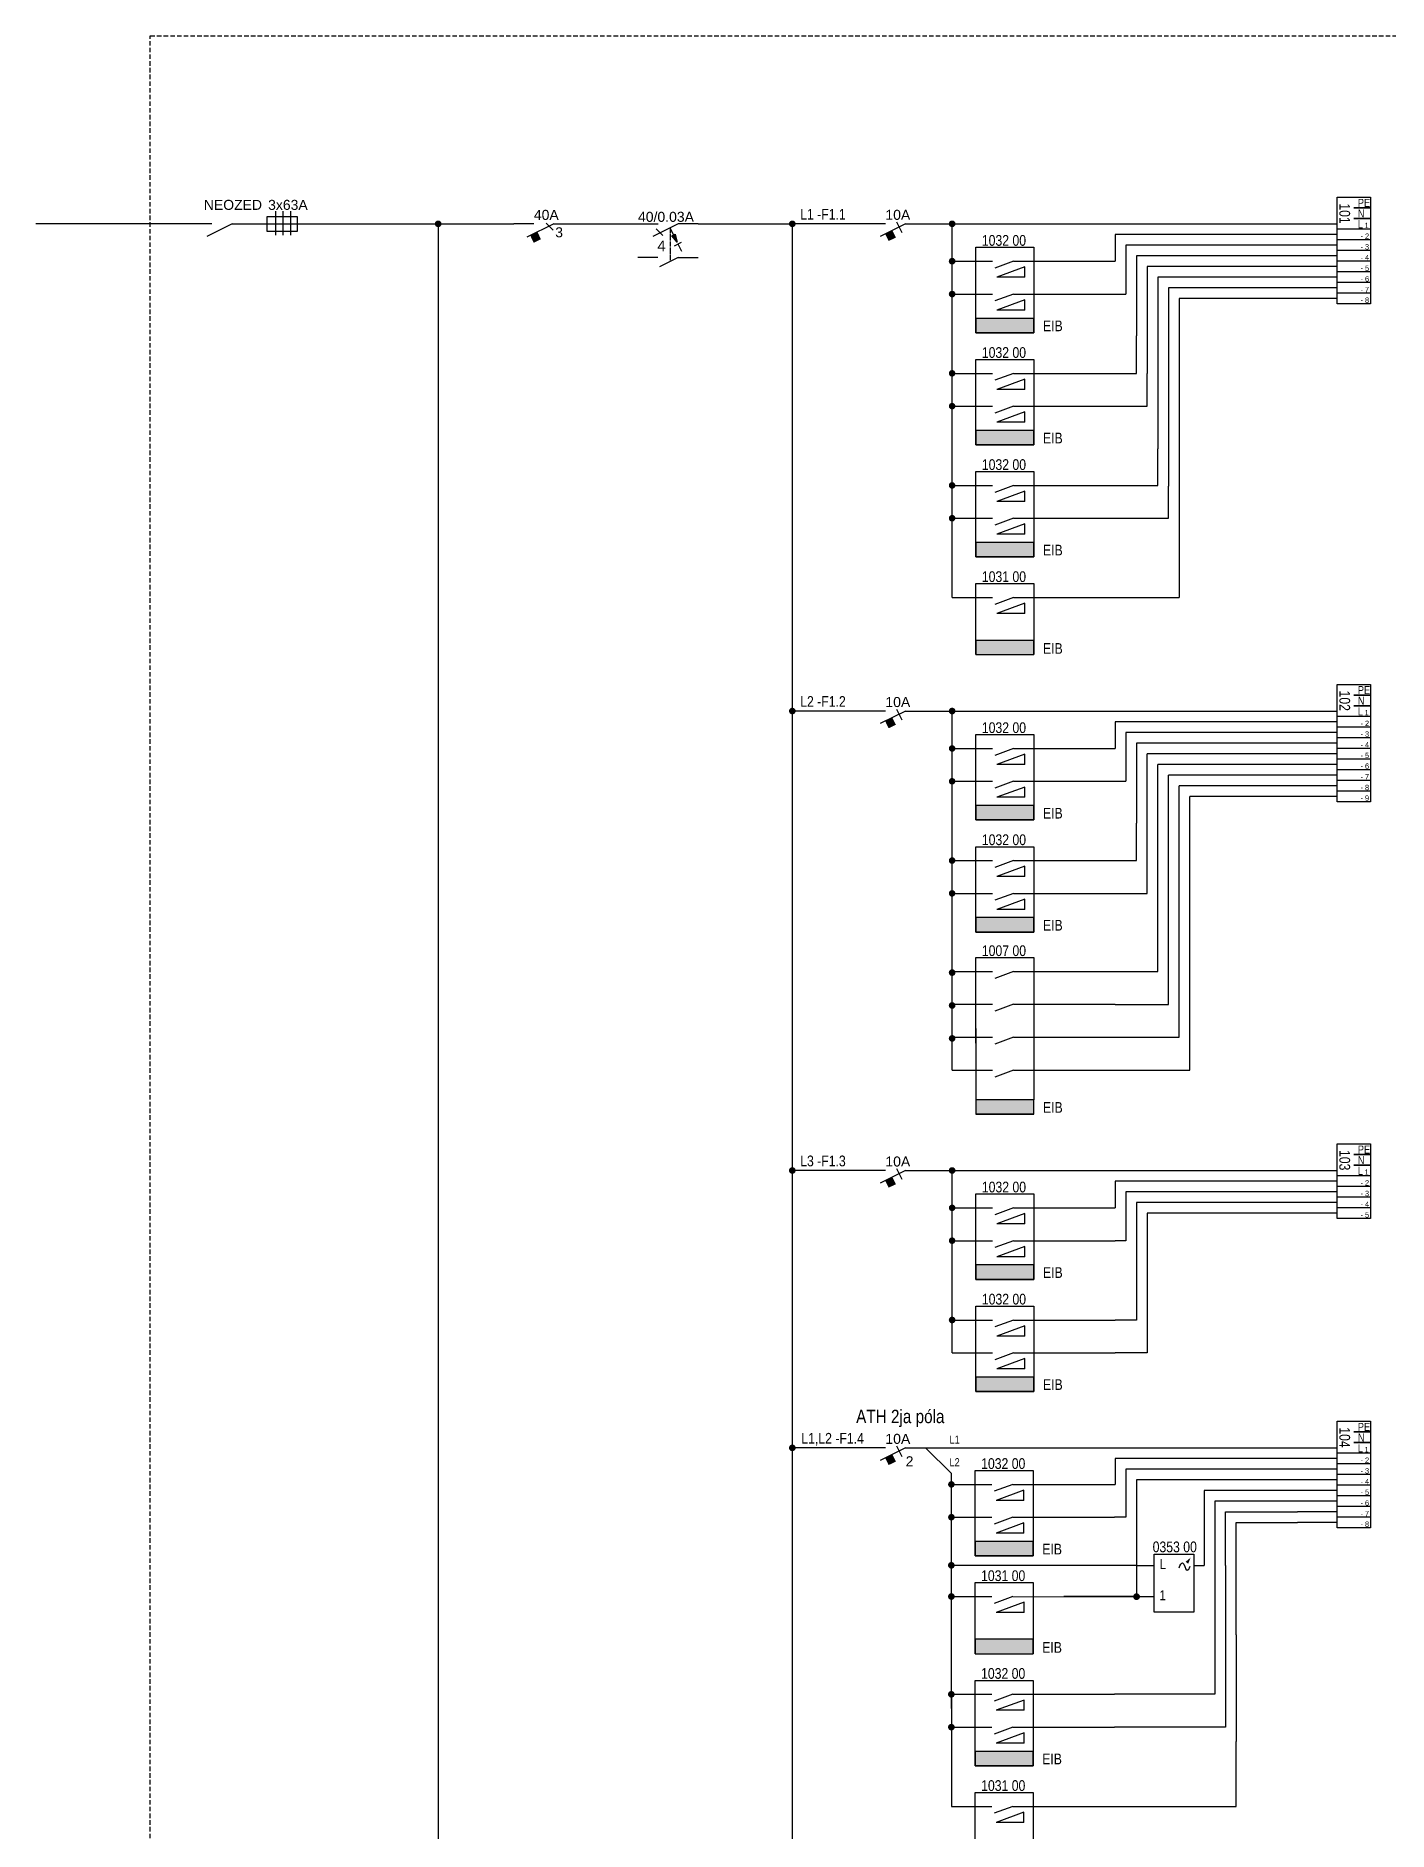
# Model space of a CAD drawing. Header units: millimetres. Extents: x 122681 to 489967, y 7796 to 82317.
# Drawn here: x 238698 to 240616, y 56043 to 58590 of the extents above; entities that cross this region are included whole.
import ezdxf
from ezdxf.enums import TextEntityAlignment as Align

# ---------------------------------------------------------------- set-up
doc = ezdxf.new("R2010")
doc.units = ezdxf.units.MM
doc.linetypes.add('HIDDEN', pattern=[9.525, 6.35, -3.175])
doc.layers.add('R-KLEMMur', color=7, linetype='Continuous')
doc.layers.add('R-LAGS-TEXTI', color=1, linetype='Continuous')
doc.styles.add('Greinamerkingar', font='ARIALN.TTF')
doc.styles.get("Standard").update_dxf_attribs({"font": 'arial.ttf'})
doc.styles.add('texti fyrir einlínumyndir', font='ARIALN.TTF', dxfattribs={"height": 100})

# ---------------------------------------------------------------- blocks, each defined once
blk = doc.blocks.new('LEKAST')
for p, q in [((-450, 0), (-300, 0)), ((-150, 0), (-338, -94)), ((0, 0), (-150, 0)), ((-211, -30), (-157, -138)), ((-197, -91), (-171, -77)), ((-157, -138), (-197, -91)), ((-171, -77), (-157, -138))]:
    blk.add_line(p, q)
at = {"color": 1}
blk.add_line((-315, -38), (-265, -88), dxfattribs=at)
at = {"color": 2}
for p, q in [((-177, -164), (-124, -137)), ((-151, -151), (-124, -205))]:
    blk.add_line(p, q, dxfattribs=at)
blk.add_solid([(-157, -138), (-197, -91), (-171, -77)])
blk.add_attdef('MUNUR', (-450, 15), '', height=75, dxfattribs=at)
at = {"color": 1}
blk.add_attdef('NR', (-305, -205), '', height=79.9, dxfattribs=at)
blk = doc.blocks.new('Snerta')
for p, q in [((150, -253), (0, -253)), ((301, -253), (162, -322)), ((300, -253), (450, -253))]:
    blk.add_line(p, q)
at = {"layer": 'R-KLEMMur', "linetype": 'HIDDEN'}
blk.add_line((242, -29), (242, -282), dxfattribs=at)
blk = doc.blocks.new('2 x dimmer')
at = {"layer": 'R-KLEMMur'}
blk.add_hatch(color=256, dxfattribs=at).paths.add_polyline_path([(177, -536), (613, -536), (613, -428), (177, -428)])
for p, q in [((0, 0), (304, 0)), ((0, -246), (304, -246))]:
    blk.add_line(p, q)
for p, q in [((0, -840), (0, 0)), ((177, 104), (613, 104)), ((177, -536), (177, 104)), ((461, 0), (321, -52)), ((461, 0), (1223, 0)), ((613, 104), (613, -536)), ((544, -43), (336, -120)), ((544, -120), (336, -120)), ((544, -120), (544, -43)), ((461, -246), (321, -298)), ((461, -246), (1223, -246)), ((544, -289), (336, -366)), ((544, -366), (336, -366)), ((544, -366), (544, -289)), ((613, -536), (177, -536))]:
    blk.add_line(p, q, dxfattribs=at)
at = {"layer": 'R-KLEMMur', "const_width": 25}
for points in [[(-12, 0, 1), (12, 0, 1)], [(-12, -246, 1), (12, -246, 1)]]:
    blk.add_lwpolyline(points, format="xyb", close=True, dxfattribs=at)
at = {"layer": 'R-KLEMMur'}
blk.add_lwpolyline([(177, -536), (613, -536), (613, -428), (177, -428)], close=True, dxfattribs=at)
at = {"layer": 'R-KLEMMur', "color": 1, "style": 'Greinamerkingar'}
for s, p in [('1032 00', (223, 116)), ('EIB', (681, -525))]:
    blk.add_text(s, height=80, dxfattribs=at).set_placement(p)
blk = doc.blocks.new('214A')
for p, q in [((150, 0), (0, 0)), ((300, 0), (450, 0)), ((301, 0), (111, -94))]:
    blk.add_line(p, q)
at = {"color": 2}
blk.add_line((233, 15), (274, -65), dxfattribs=at)
blk.add_solid([(148, -75), (174, -129), (202, -49), (229, -103)])
for tag, p in [('AMPER', (150, 30)), ('1', (302, -138))]:
    blk.add_attdef(tag, p, '', height=75, dxfattribs=at)
blk = doc.blocks.new('1 x dimmer')
at = {"layer": 'R-KLEMMur'}
blk.add_hatch(color=256, dxfattribs=at).paths.add_polyline_path([(177, -428), (613, -428), (613, -321), (177, -321)])
blk.add_line((0, 0), (304, 0))
for p, q in [((177, -428), (177, 104)), ((177, 104), (613, 104)), ((461, 0), (321, -52)), ((461, 0), (1703, 0)), ((613, 104), (613, -428)), ((544, -43), (336, -120)), ((544, -120), (336, -120)), ((544, -120), (544, -43))]:
    blk.add_line(p, q, dxfattribs=at)
blk.add_lwpolyline([(177, -428), (613, -428), (613, -321), (177, -321)], close=True, dxfattribs=at)
at = {"layer": 'R-KLEMMur', "color": 1, "style": 'Greinamerkingar'}
for s, p in [('1031 00', (223, 116)), ('EIB', (681, -422))]:
    blk.add_text(s, height=80, dxfattribs=at).set_placement(p)
blk = doc.blocks.new('4 x acto 16A')
at = {"layer": 'R-KLEMMur'}
blk.add_hatch(color=256, dxfattribs=at).paths.add_polyline_path([(177, -1069), (613, -1069), (613, -961), (177, -961)])
for p, q in [((0, 0), (304, 0)), ((0, -246), (304, -246)), ((0, -493), (304, -493)), ((0, -739), (304, -739))]:
    blk.add_line(p, q)
for p, q in [((177, -536), (177, 104)), ((177, 104), (613, 104)), ((461, 0), (321, -52)), ((461, 0), (1223, 0)), ((613, 104), (613, -961)), ((461, -246), (321, -298)), ((461, -246), (1223, -246)), ((177, -428), (177, -961)), ((461, -493), (321, -544)), ((461, -493), (1223, -493)), ((461, -739), (321, -791)), ((461, -739), (1223, -739)), ((613, -1069), (177, -1069))]:
    blk.add_line(p, q, dxfattribs=at)
blk.add_lwpolyline([(177, -1069), (613, -1069), (613, -961), (177, -961)], close=True, dxfattribs=at)
at = {"layer": 'R-KLEMMur', "color": 1, "style": 'Greinamerkingar'}
for s, p in [('1007 00', (223, 116)), ('EIB', (681, -1059))]:
    blk.add_text(s, height=80, dxfattribs=at).set_placement(p)

msp = doc.modelspace()

# ---------------------------------------------------------------- hatches: boundary and pattern name
at = {"layer": 'R-KLEMMur'}
for points in [[(240031.1, 58168.9), (240113.6, 58168.9), (240113.6, 58189.3), (240031.1, 58189.3)], [(240031.1, 57712.2), (240113.6, 57712.2), (240113.6, 57732.5), (240031.1, 57732.5)], [(240031.1, 56666.9), (240113.6, 56666.9), (240113.6, 56687.2), (240031.1, 56687.2)], [(240030, 56294.9), (240112.5, 56294.9), (240112.5, 56315.3), (240030, 56315.3)], [(240030, 56135.9), (240112.5, 56135.9), (240112.5, 56156.2), (240030, 56156.2)]]:
    msp.add_hatch(color=256, dxfattribs=at).paths.add_polyline_path(points)

# ---------------------------------------------------------------- linework, layer by layer
for p, q in [((238919.2, 58323.4), (238697.8, 58323.4)), ((238947.6, 58323.4), (238919.2, 58323.4)), ((238976.2, 58323.4), (238940.3, 58305.6)), ((238976.1, 58323.4), (239004.5, 58323.4)), ((239004.5, 58323.4), (239089.6, 58323.4)), ((239025.8, 58334), (239068.3, 58334)), ((239025.8, 58312.7), (239025.8, 58334)), ((239068.3, 58334), (239068.3, 58312.7)), ((239328.5, 58323.4), (239366.3, 58323.4)), ((239404.2, 58323.4), (239375.8, 58323.4)), ((239432.7, 58323.4), (239394.2, 58304.4)), ((239432.6, 58323.4), (239461, 58323.4)), ((239874.5, 58323.4), (239770.8, 58323.4)), ((239959.7, 58323.4), (239997.5, 58323.4)), ((239997.5, 58323.4), (240543.8, 58323.4)), ((239068.3, 58312.7), (239025.8, 58312.7)), ((239997.5, 58270.4), (240055, 58270.4)), ((239997.5, 58223.7), (240055, 58223.7)), ((239997.5, 57793.3), (240055, 57793.3)), ((239874.5, 57632.2), (239770.8, 57632.2)), ((239959.7, 57632.2), (239997.5, 57632.2)), ((239997.5, 57632.2), (240543.8, 57632.2)), ((239874.5, 56980.4), (239770.8, 56980.4)), ((239959.7, 56980.4), (239997.5, 56980.4)), ((239997.5, 56980.4), (240543.8, 56980.4)), ((239997.5, 56768.3), (240055, 56768.3)), ((239997.5, 56721.7), (240055, 56721.7)), ((239874.5, 56586.9), (239770.8, 56586.9)), ((239931.3, 56586.9), (239959.7, 56586.9)), ((239959.7, 56586.9), (239997.5, 56586.9)), ((239997.5, 56586.9), (240543.8, 56586.9)), ((239996.5, 56376), (240054, 56376)), ((239996.5, 56237.3), (240054, 56237.3)), ((239996.5, 56190.7), (240054, 56190.7))]:
    msp.add_line(p, q)
at = {"color": 2}
for p, q in [((239048.1, 58341.3), (239048.1, 58307.3)), ((239421.6, 58324.2), (239431.7, 58314.3))]:
    msp.add_line(p, q, dxfattribs=at)
at = {"color": 7, "linetype": 'Continuous', "lineweight": 25}
for q in [(239188.4, 58323.4), (239266.1, 58323.4)]:
    msp.add_line((239188.4, 58323.4), q, dxfattribs=at)
at = {"color": 0, "linetype": 'Continuous'}
for points in [[(240567.5, 58330.9), (240591.1, 58330.9), (240591.1, 58315.8), (240543.8, 58315.8), (240543.8, 58361.2)], [(240543.8, 58361.2), (240591.1, 58361.2), (240591.1, 58346.1), (240567.5, 58346.1)], [(240567.5, 58346.1), (240591.1, 58346.1), (240591.1, 58330.9), (240567.5, 58330.9)], [(240567.5, 57639.7), (240591.1, 57639.7), (240591.1, 57624.6), (240543.8, 57624.6), (240543.8, 57670)], [(240543.8, 57670), (240591.1, 57670), (240591.1, 57654.9), (240567.5, 57654.9)], [(240567.5, 57654.9), (240591.1, 57654.9), (240591.1, 57639.7), (240567.5, 57639.7)], [(240543.8, 57018.2), (240591.1, 57018.2), (240591.1, 57003.1), (240567.5, 57003.1)], [(240567.5, 56987.9), (240591.1, 56987.9), (240591.1, 56972.8), (240543.8, 56972.8), (240543.8, 57018.2)], [(240567.5, 57003.1), (240591.1, 57003.1), (240591.1, 56987.9), (240567.5, 56987.9)], [(240567.5, 56594.4), (240591.1, 56594.4), (240591.1, 56579.3), (240543.8, 56579.3), (240543.8, 56624.7)], [(240543.8, 56624.7), (240591.1, 56624.7), (240591.1, 56609.6), (240567.5, 56609.6)], [(240567.5, 56609.6), (240591.1, 56609.6), (240591.1, 56594.4), (240567.5, 56594.4)]]:
    msp.add_lwpolyline(points, dxfattribs=at)
for points in [[(240591.1, 58315.8), (240591.1, 58300.7), (240543.8, 58300.7), (240543.8, 58315.8)], [(240591.1, 58300.7), (240591.1, 58285.5), (240543.8, 58285.5), (240543.8, 58300.7)], [(240591.1, 58285.5), (240591.1, 58270.4), (240543.8, 58270.4), (240543.8, 58285.5)], [(240591.1, 58270.4), (240591.1, 58255.2), (240543.8, 58255.2), (240543.8, 58270.4)], [(240591.1, 58255.2), (240591.1, 58240.1), (240543.8, 58240.1), (240543.8, 58255.2)], [(240591.1, 58240.1), (240591.1, 58225), (240543.8, 58225), (240543.8, 58240.1)], [(240591.1, 58225), (240591.1, 58209.8), (240543.8, 58209.8), (240543.8, 58225)], [(240591.1, 57624.6), (240591.1, 57609.4), (240543.8, 57609.4), (240543.8, 57624.6)], [(240591.1, 57609.4), (240591.1, 57594.3), (240543.8, 57594.3), (240543.8, 57609.4)], [(240591.1, 57594.3), (240591.1, 57579.2), (240543.8, 57579.2), (240543.8, 57594.3)], [(240591.1, 57579.2), (240591.1, 57564), (240543.8, 57564), (240543.8, 57579.2)], [(240591.1, 57564), (240591.1, 57548.9), (240543.8, 57548.9), (240543.8, 57564)], [(240591.1, 57548.9), (240591.1, 57533.7), (240543.8, 57533.7), (240543.8, 57548.9)], [(240591.1, 57533.7), (240591.1, 57518.6), (240543.8, 57518.6), (240543.8, 57533.7)], [(240591.1, 57518.6), (240591.1, 57503.5), (240543.8, 57503.5), (240543.8, 57518.6)], [(240591.1, 56972.8), (240591.1, 56957.7), (240543.8, 56957.7), (240543.8, 56972.8)], [(240591.1, 56957.7), (240591.1, 56942.5), (240543.8, 56942.5), (240543.8, 56957.7)], [(240591.1, 56942.5), (240591.1, 56927.4), (240543.8, 56927.4), (240543.8, 56942.5)], [(240591.1, 56927.4), (240591.1, 56912.2), (240543.8, 56912.2), (240543.8, 56927.4)], [(240591.1, 56579.3), (240591.1, 56564.2), (240543.8, 56564.2), (240543.8, 56579.3)], [(240591.1, 56564.2), (240591.1, 56549), (240543.8, 56549), (240543.8, 56564.2)], [(240591.1, 56549), (240591.1, 56533.9), (240543.8, 56533.9), (240543.8, 56549)], [(240591.1, 56533.9), (240591.1, 56518.7), (240543.8, 56518.7), (240543.8, 56533.9)], [(240591.1, 56518.7), (240591.1, 56503.6), (240543.8, 56503.6), (240543.8, 56518.7)], [(240591.1, 56503.6), (240591.1, 56488.5), (240543.8, 56488.5), (240543.8, 56503.6)], [(240591.1, 56488.5), (240591.1, 56473.3), (240543.8, 56473.3), (240543.8, 56488.5)]]:
    msp.add_lwpolyline(points)
msp.add_solid([(239399, 58306.8), (239404, 58296.6), (239409.3, 58311.8), (239414.3, 58301.6)])
at = {"layer": 'R-KLEMMur', "color": 2}
for p, q in [((239037.5, 58341.3), (239037.5, 58307.3)), ((239058.8, 58341.3), (239058.8, 58307.3))]:
    msp.add_line(p, q, dxfattribs=at)
at = {"layer": 'R-KLEMMur'}
for p, q in [((239089.6, 58323.4), (239188.4, 58323.4)), ((239218.7, 58323.4), (239375.8, 58323.4)), ((239268.5, 58323.4), (239268.5, 54791.5)), ((239433.1, 58323.4), (239551.9, 58323.4)), ((239637.1, 58323.4), (239727.5, 58323.4)), ((239727.5, 58323.4), (239773.2, 58323.4)), ((239770.8, 58323.4), (239770.8, 57632.2)), ((239997.5, 58270.4), (239997.5, 58323.4)), ((239404.2, 58309.3), (239409.3, 58311.8)), ((240543.8, 58308.2), (240228.9, 58308.2)), ((240228.9, 58308.2), (240228.9, 58270.4)), ((239997.5, 58111.3), (239997.5, 58270.4)), ((240031.1, 58290.1), (240113.6, 58290.1)), ((240031.1, 58168.9), (240031.1, 58290.1)), ((240084.8, 58270.4), (240058.3, 58260.6)), ((240084.8, 58270.4), (240228.9, 58270.4)), ((240113.6, 58290.1), (240113.6, 58168.9)), ((240543.8, 58293.1), (240244.1, 58293.1)), ((240244.1, 58293.1), (240244.1, 58223.7)), ((240543.8, 58277.9), (240259.2, 58277.9)), ((240259.2, 58277.9), (240259.2, 58164.3)), ((240100.5, 58262.2), (240061, 58247.6)), ((240100.5, 58247.6), (240061, 58247.6)), ((240100.5, 58247.6), (240100.5, 58262.2)), ((240543.8, 58262.8), (240274.4, 58262.8)), ((240274.4, 58262.8), (240274.4, 58111.3)), ((240543.8, 58247.7), (240289.5, 58247.7)), ((240289.5, 58247.7), (240289.5, 58004.3)), ((240084.8, 58223.7), (240058.3, 58214)), ((240084.8, 58223.7), (240244.1, 58223.7)), ((240543.8, 58232.5), (240304.6, 58232.5)), ((240304.6, 58232.5), (240304.6, 57951.3)), ((240100.5, 58215.6), (240061, 58201)), ((240100.5, 58201), (240061, 58201)), ((240100.5, 58201), (240100.5, 58215.6)), ((240319.8, 58217.4), (240319.8, 57793.3)), ((240543.8, 58217.4), (240319.8, 58217.4)), ((240113.6, 58168.9), (240031.1, 58168.9)), ((240259.2, 58111.3), (240259.2, 58164.3)), ((240228.9, 58111.3), (240259.2, 58111.3)), ((240274.4, 58064.7), (240274.4, 58111.3)), ((240228.9, 58064.7), (240274.4, 58064.7)), ((240289.5, 57952.3), (240289.5, 58004.3)), ((240228.9, 57952.3), (240289.5, 57952.3)), ((240304.6, 57905.7), (240304.6, 57951.3)), ((240228.9, 57905.7), (240304.6, 57905.7)), ((240031.1, 57813), (240113.6, 57813)), ((240031.1, 57712.2), (240031.1, 57813)), ((240113.6, 57813), (240113.6, 57712.2)), ((240084.8, 57793.3), (240058.3, 57783.5)), ((240084.8, 57793.3), (240319.8, 57793.3)), ((240100.5, 57785.1), (240061, 57770.6)), ((240100.5, 57770.6), (240061, 57770.6)), ((240100.5, 57770.6), (240100.5, 57785.1)), ((239770.8, 57632.2), (239770.8, 56980.4)), ((239997.5, 57579.1), (239997.5, 57632.2)), ((240543.8, 57617), (240228.9, 57617)), ((240228.9, 57617), (240228.9, 57579.1)), ((240244.1, 57601.9), (240244.1, 57532.5)), ((240543.8, 57601.9), (240244.1, 57601.9)), ((240259.2, 57586.7), (240259.2, 57473.1)), ((240543.8, 57586.7), (240259.2, 57586.7)), ((240543.8, 57571.6), (240274.4, 57571.6)), ((240274.4, 57373.5), (240274.4, 57571.6)), ((240228.9, 57532.5), (240244.1, 57532.5)), ((240543.8, 57556.5), (240289.5, 57556.5)), ((240289.5, 57262.7), (240289.5, 57556.5)), ((240543.8, 57541.3), (240304.6, 57541.3)), ((240304.6, 57216), (240304.6, 57541.3)), ((240319.8, 57169.4), (240319.8, 57526.2)), ((240543.8, 57526.2), (240319.8, 57526.2)), ((240334.9, 57122.8), (240334.9, 57511)), ((240543.8, 57511), (240334.9, 57511)), ((240259.2, 57420.1), (240259.2, 57473.1)), ((240228.9, 57420.1), (240259.2, 57420.1)), ((240228.9, 57373.5), (240274.4, 57373.5)), ((239997.5, 57122.8), (239997.5, 57261.1)), ((240228.9, 57262.7), (240289.5, 57262.7)), ((240228.9, 57216), (240304.6, 57216)), ((240228.9, 57169.4), (240319.8, 57169.4)), ((240228.9, 57122.8), (240334.9, 57122.8)), ((239770.8, 56980.4), (239770.8, 56586.9)), ((239997.5, 56927.4), (239997.5, 56980.4)), ((240543.8, 56965.2), (240228.9, 56965.2)), ((240228.9, 56965.2), (240228.9, 56927.4)), ((240543.8, 56950.1), (240244.1, 56950.1)), ((240244.1, 56950.1), (240244.1, 56880.7)), ((240543.8, 56934.9), (240259.2, 56934.9)), ((240259.2, 56934.9), (240259.2, 56768.3)), ((240543.8, 56919.8), (240274.4, 56919.8)), ((240274.4, 56919.8), (240274.4, 56721.7)), ((240244.1, 56880.7), (240228.9, 56880.7)), ((239997.5, 56721.7), (239997.5, 56768.3)), ((240031.1, 56788.1), (240113.6, 56788.1)), ((240031.1, 56666.9), (240031.1, 56788.1)), ((240084.8, 56768.3), (240058.3, 56758.5)), ((240084.8, 56768.3), (240228.9, 56768.3)), ((240113.6, 56788.1), (240113.6, 56666.9)), ((240259.2, 56768.3), (240228.9, 56768.3)), ((240100.5, 56760.2), (240061, 56745.6)), ((240100.5, 56745.6), (240061, 56745.6)), ((240100.5, 56745.6), (240100.5, 56760.2)), ((240084.8, 56721.7), (240058.3, 56711.9)), ((240084.8, 56721.7), (240228.9, 56721.7)), ((240274.4, 56721.7), (240228.9, 56721.7)), ((240100.5, 56713.6), (240061, 56699)), ((240100.5, 56699), (240061, 56699)), ((240100.5, 56699), (240100.5, 56713.6)), ((240113.6, 56666.9), (240031.1, 56666.9)), ((239770.8, 56586.9), (239770.8, 54955.6)), ((239959.7, 56586.9), (239996.5, 56550.6)), ((240543.8, 56571.7), (240228.9, 56571.7)), ((240228.9, 56571.7), (240228.9, 56535.1)), ((239996.5, 56535.1), (239996.5, 56550.6)), ((240543.8, 56556.6), (240244.1, 56556.6)), ((240244.1, 56556.6), (240244.1, 56488.4)), ((240543.8, 56541.5), (240259.2, 56541.5)), ((240259.2, 56541.5), (240259.2, 56488.4)), ((240227.9, 56535.1), (240228.9, 56535.1)), ((240457.3, 56526.3), (240355.1, 56526.3)), ((240355.1, 56526.3), (240355.1, 56420.2)), ((240543.8, 56526.3), (240457.3, 56526.3)), ((240244.1, 56488.4), (240227.9, 56488.4)), ((240259.2, 56488.4), (240259.2, 56376)), ((240543.8, 56511.2), (240370.3, 56511.2)), ((240370.3, 56511.2), (240370.3, 56420.2)), ((240385.4, 56420.2), (240385.4, 56496)), ((240385.4, 56496), (240487.6, 56496)), ((240543.8, 56496), (240487.6, 56496)), ((240400.5, 56321.8), (240400.5, 56480.9)), ((240400.5, 56480.9), (240487.6, 56480.9)), ((240543.8, 56480.9), (240487.6, 56480.9)), ((240259.2, 56420.2), (239997.4, 56420.2)), ((240259.2, 56420.2), (240284.2, 56420.2)), ((240340.6, 56420.2), (240355.1, 56420.2)), ((240370.3, 56420.2), (240370.3, 56237.3)), ((240385.4, 56420.2), (240385.4, 56190.7)), ((240030, 56294.9), (240030, 56395.8)), ((240030, 56395.8), (240112.5, 56395.8)), ((240112.5, 56395.8), (240112.5, 56294.9)), ((239996.5, 56217), (239996.5, 56376)), ((240083.7, 56376), (240057.2, 56366.2)), ((240099.5, 56367.9), (240060, 56353.3)), ((240083.7, 56376), (240259.2, 56375.8)), ((240099.5, 56353.3), (240099.5, 56367.9)), ((240259.2, 56376), (240155.8, 56376)), ((240259.2, 56376), (240284.2, 56376)), ((240099.5, 56353.3), (240060, 56353.3)), ((240400.5, 56321.8), (240400.5, 56230.9)), ((239996.5, 56237.3), (239996.5, 56190.7)), ((240030, 56257.1), (240112.5, 56257.1)), ((240030, 56135.9), (240030, 56257.1)), ((240083.7, 56237.3), (240057.2, 56227.5)), ((240083.7, 56237.3), (240227.9, 56237.3)), ((240112.5, 56257.1), (240112.5, 56135.9)), ((240370.3, 56237.3), (240227.9, 56237.3)), ((240099.5, 56229.2), (240060, 56214.6)), ((240099.5, 56214.6), (240060, 56214.6)), ((240099.5, 56214.6), (240099.5, 56229.2)), ((240400.5, 56230.9), (240400.5, 56170.4)), ((239996.5, 56190.7), (239996.5, 56078.3)), ((240083.7, 56190.7), (240057.2, 56180.9)), ((240099.5, 56182.6), (240060, 56168)), ((240083.7, 56190.7), (240227.9, 56190.7)), ((240099.5, 56168), (240099.5, 56182.6)), ((240385.4, 56190.7), (240227.9, 56190.7)), ((240099.5, 56168), (240060, 56168)), ((240400.5, 56078.3), (240400.5, 56170.4)), ((240112.5, 56135.9), (240030, 56135.9)), ((240318.7, 56078.3), (240400.5, 56078.3))]:
    msp.add_line(p, q, dxfattribs=at)
at = {"layer": 'R-KLEMMur', "color": 6, "linetype": 'HIDDEN'}
msp.add_lwpolyline([(238860, 58590), (246109.5, 58590), (246109.5, 54556.8), (238860, 54556.8)], close=True, dxfattribs=at)
at = {"layer": 'R-KLEMMur', "const_width": 4.73}
for points in [[(239266.1, 58323.4, 1), (239270.8, 58323.4, 1)], [(239768.5, 58323.4, 1), (239773.2, 58323.4, 1)], [(239995.2, 58323.4, 1), (239999.9, 58323.4, 1)], [(239995.2, 58270.4, 1), (239999.9, 58270.4, 1)], [(239995.2, 58223.7, 1), (239999.9, 58223.7, 1)], [(239768.5, 57632.2, 1), (239773.2, 57632.2, 1)], [(239995.2, 57632.2, 1), (239999.9, 57632.2, 1)], [(239995.2, 57261.1, 1), (239999.9, 57261.1, 1)], [(239995.2, 57214.5, 1), (239999.9, 57214.5, 1)], [(239995.2, 57167.8, 1), (239999.9, 57167.8, 1)], [(239768.5, 56980.4, 1), (239773.2, 56980.4, 1)], [(239995.2, 56980.4, 1), (239999.9, 56980.4, 1)], [(239995.2, 56768.3, 1), (239999.9, 56768.3, 1)], [(239768.5, 56586.9, 1), (239773.2, 56586.9, 1)], [(239994.1, 56420.3, 1), (239998.8, 56420.3, 1)], [(239994.1, 56376, 1), (239998.8, 56376, 1)], [(240256.8, 56375.8, 1), (240261.6, 56375.8, 1)], [(239994.1, 56237.3, 1), (239998.8, 56237.3, 1)], [(239994.1, 56190.7, 1), (239998.8, 56190.7, 1)]]:
    msp.add_lwpolyline(points, format="xyb", close=True, dxfattribs=at)
at = {"layer": 'R-KLEMMur'}
for points in [[(240031.1, 58168.9), (240113.6, 58168.9), (240113.6, 58189.3), (240031.1, 58189.3)], [(240031.1, 57712.2), (240113.6, 57712.2), (240113.6, 57732.5), (240031.1, 57732.5)], [(240031.1, 56666.9), (240113.6, 56666.9), (240113.6, 56687.2), (240031.1, 56687.2)], [(240284.2, 56436.1), (240340.6, 56436.1), (240340.6, 56353.6), (240284.2, 56353.6)], [(240030, 56294.9), (240112.5, 56294.9), (240112.5, 56315.3), (240030, 56315.3)], [(240030, 56135.9), (240112.5, 56135.9), (240112.5, 56156.2), (240030, 56156.2)]]:
    msp.add_lwpolyline(points, close=True, dxfattribs=at)
for points in [[(240322.8, 56411.8, 0, 0, 0), (240330.6, 56423.9, 9.03, 15, 0)], [(240330.6, 56423.9, 4.51, 0, 0), (240335.9, 56431.2, 0, 0, 0)]]:
    msp.add_lwpolyline(points, format="xyseb", dxfattribs=at)
msp.add_spline([(240319.5, 56416.9), (240324.4, 56423.9), (240331, 56413.4), (240335.3, 56418.9)], degree=3, dxfattribs=at)

# ---------------------------------------------------------------- block references
at = {"layer": 'R-KLEMMur', "xscale": 0.1892461962608666, "yscale": 0.1892461962608666, "zscale": 0.1892461962608666}
for name, p, values in [('LEKAST', (239637.1, 58323.4), {'NR': '4', 'MUNUR': '40/0.03A'}), ('214A', (239874.5, 58323.4), {'AMPER': '10A'}), ('214A', (239874.5, 57632.2), {'AMPER': '10A'}), ('214A', (239874.5, 56980.4), {'AMPER': '10A'}), ('214A', (239874.5, 56586.9), {'AMPER': '10A', '1': '2'})]:
    msp.add_blockref(name, p, dxfattribs=at).add_auto_attribs(values)
for name, p in [('Snerta', (239551.9, 58323.4)), ('2 x dimmer', (239997.5, 58111.3)), ('2 x dimmer', (239997.5, 57952.3)), ('2 x dimmer', (239997.5, 57579.1)), ('2 x dimmer', (239997.5, 57420.1)), ('4 x acto 16A', (239997.5, 57262.7)), ('2 x dimmer', (239997.5, 56927.4)), ('2 x dimmer', (239996.5, 56535.1)), ('1 x dimmer', (239996.5, 56078.3))]:
    msp.add_blockref(name, p, dxfattribs=at)

# ---------------------------------------------------------------- texts
at = {"color": 2}
for tag, p, s in [('NEOZED', (238936, 58343.2), 'NEOZED'), ('3x63A', (239027.2, 58343.2), '35A'), ('40A', (239404.2, 58329), '10A'), ('3', (239434.5, 58304.3), '10A')]:
    msp.add_attdef(tag, p, s, height=14.19, dxfattribs=at)
at = {"layer": 'R-KLEMMur', "color": 1, "style": 'Greinamerkingar'}
for s, height, p in [('1032 00', 15.14, (240039.7, 58292.3)), ('EIB', 15.14, (240126.4, 58171.1)), ('1031 00', 15.14, (240039.7, 57815.3)), ('EIB', 15.14, (240126.4, 57713.4)), ('1032 00', 15.14, (240039.7, 56790.3)), ('EIB', 15.14, (240126.4, 56669.1)), ('ATH 2ja póla', 18.925, (239861.4, 56622)), ('0353 00', 15.14, (240282, 56438.9)), ('1031 00', 15.14, (240038.6, 56398)), ('EIB', 15.14, (240125.3, 56296.2)), ('1032 00', 15.14, (240038.6, 56259.3)), ('EIB', 15.14, (240125.3, 56138))]:
    msp.add_text(s, height=height, dxfattribs=at).set_placement(p)
at = {"layer": 'R-KLEMMur', "style": 'Greinamerkingar'}
for s, p in [('L', (240291.8, 56415)), ('1', (240291.8, 56370.8))]:
    msp.add_text(s, height=14.2, dxfattribs=at).set_placement(p)
at = {"layer": 'R-LAGS-TEXTI', "style": 'texti fyrir einlínumyndir'}
for s, height, p in [('PE', 11.35, (240573.1, 58347.5)), ('N', 11.4, (240573.1, 58332.4)), ('L', 11.4, (240573.1, 58317.2)), ('1', 7.57, (240582.7, 58317.3)), ('- 2', 7.57, (240576.9, 58302.1)), ('- 3', 7.57, (240576.9, 58287)), ('- 4', 7.57, (240576.9, 58271.8)), ('- 5', 7.57, (240576.9, 58256.7)), ('- 6', 7.57, (240576.9, 58241.5)), ('- 7', 7.57, (240576.9, 58226.4)), ('- 8', 7.57, (240576.9, 58211.3)), ('PE', 11.35, (240573.1, 57656.3)), ('N', 11.4, (240573.1, 57641.2)), ('L', 11.4, (240573.1, 57626)), ('1', 7.57, (240582.7, 57626.1)), ('- 2', 7.57, (240576.9, 57610.9)), ('- 3', 7.57, (240576.9, 57595.7)), ('- 4', 7.57, (240576.9, 57580.6)), ('- 5', 7.57, (240576.9, 57565.5)), ('- 6', 7.57, (240576.9, 57550.3)), ('- 7', 7.57, (240576.9, 57535.2)), ('- 8', 7.57, (240576.9, 57520)), ('- 9', 7.57, (240576.9, 57504.9)), ('PE', 11.35, (240573.1, 57004.5)), ('N', 11.4, (240573.1, 56989.4)), ('L', 11.4, (240573.1, 56974.2)), ('1', 7.57, (240582.7, 56974.3)), ('- 2', 7.57, (240576.9, 56959.1)), ('- 3', 7.57, (240576.9, 56944)), ('- 4', 7.57, (240576.9, 56928.8)), ('- 5', 7.57, (240576.9, 56913.7)), ('PE', 11.35, (240573.1, 56611)), ('N', 11.4, (240573.1, 56595.9)), ('L', 11.4, (240573.1, 56580.7)), ('- 2', 7.57, (240576.9, 56565.6)), ('1', 7.57, (240582.7, 56580.8)), ('- 3', 7.57, (240576.9, 56550.5)), ('- 4', 7.57, (240576.9, 56535.3)), ('- 5', 7.57, (240576.9, 56520.2)), ('- 6', 7.57, (240576.9, 56505)), ('- 7', 7.57, (240576.9, 56489.9)), ('- 8', 7.57, (240576.9, 56474.8))]:
    msp.add_text(s, height=height, dxfattribs=at).set_placement(p)
for tag, p in [('101', (240546.9, 58338)), ('102', (240546.9, 57646.8)), ('103', (240546.9, 56995)), ('104', (240546.9, 56601.6))]:
    msp.add_attdef(tag, text='101', height=15.14, rotation=270, dxfattribs=at).set_placement(p, align=Align.CENTER)
for tag, height, p in [('L1 -F1.1', 15.14, (239814.3, 58329.4)), ('L2 -F1.2', 15.14, (239814.3, 57638.2)), ('L3 -F1.3', 15.14, (239814.3, 56986.4)), ('L1,L2 -F1.4', 15.14, (239828, 56592.9)), ('L1', 11.35, (240001.1, 56592.9)), ('L2', 11.35, (240001.1, 56560.9))]:
    msp.add_attdef(tag, text='-F1', height=height, dxfattribs=at).set_placement(p, align=Align.CENTER)

doc.saveas('drawing.dxf')
